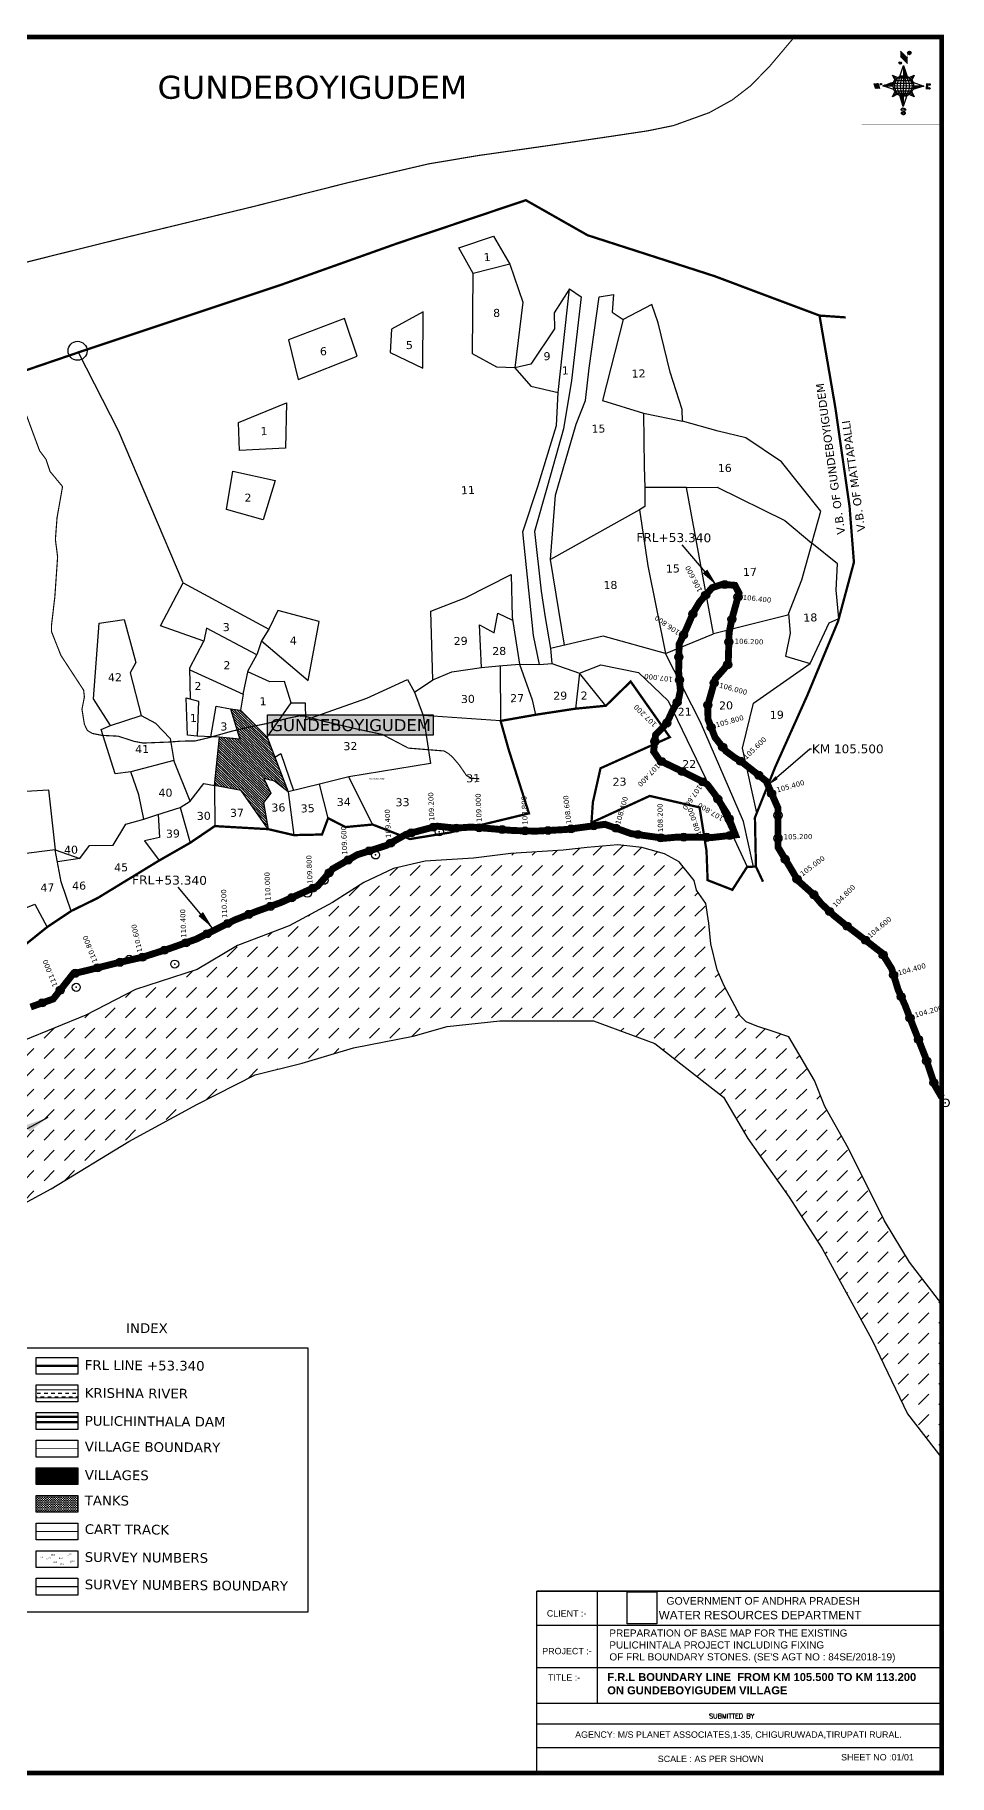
# Model space of a CAD drawing. Header units: inches. Extents: x 363415 to 371541, y 1846413 to 1853974.
# Drawn here: x 367567 to 371541, y 1846413 to 1853974 of the extents above; entities that cross this region are included whole.
import ezdxf
from ezdxf import colors
from ezdxf.entities.mleader import LeaderData, LeaderLine
from ezdxf.math import Vec2, Vec3

# ---------------------------------------------------------------- set-up
doc = ezdxf.new("R2010")
doc.units = ezdxf.units.IN
doc.header["$MEASUREMENT"] = 0
doc.header["$PDMODE"] = 32
doc.header["$PDSIZE"] = 35
for name, color, linetype in [('BND', 6, 'Continuous'), ('bord', 1, 'Continuous'), ('FRL', 3, 'Continuous'), ('points', 161, 'Continuous'), ('ROAD', 1, 'Continuous'), ('ROADS', 50, 'Continuous'), ('SY.AREA', 7, 'Continuous'), ('TABLE', 7, 'Continuous'), ('TEXT', 7, 'Continuous'), ('VILLAGE AREA', 1, 'Continuous')]:
    doc.layers.add(name, color=color, linetype=linetype)
doc.styles.add('I', font='romans.shx', dxfattribs={"width": 0.9, "height": 3})
doc.styles.add('LE', font='arial.ttf', dxfattribs={"height": 3})
doc.styles.get("Standard").update_dxf_attribs({"font": 'verdana.ttf'})
doc.linetypes.add('FENCELINE2', pattern='A,0.25,-0.1,[132,ltypeshp.shx,S=0.1,R=0,X=-0.1,Y=0],-0.1,1', length=1.45)
doc.dimstyles.get("Standard").update_dxf_attribs({"dimtxt": 0.18, "dimasz": 0.18, "dimexe": 0.18, "dimexo": 0.0625, "dimgap": 0.09, "dimtad": 0, "dimtih": 1, "dimtoh": 1, "dimdec": 4, "dimzin": 0, "dimdsep": 46, "dimtxsty": 'Standard', "dimcen": 0.09, "dimadec": 0, "dimazin": 0, "dimtfac": 1, "dimtdec": 4, "dimtofl": 0, "dimtmove": 0, "dimatfit": 3, "dimfxl": 1, "dimtolj": 1, "dimtzin": 0, "dimarcsym": 0})
picture_1 = doc.add_image_def('image1.png', size_in_pixel=(5098, 5519))
pattern_1 = [(267.297113149, (-8720374.938, 50637915.138), (10.5367255337, -0.497431438), [])]
pattern_2 = [(357.297113149, (-8720374.938, 50637915.138), (0.497431438, 10.5367255337), [])]

# ---------------------------------------------------------------- blocks, each defined once
blk = doc.blocks.new('*X23')
at = {"color": 0, "linetype": 'Continuous'}
for p, q in [((6321.6, 240.5), (6322.3, 241.2)), ((6321.6, 240.3), (6322.3, 241)), ((6321.6, 240.1), (6322.3, 240.8)), ((6321.6, 239.9), (6322.4, 240.7)), ((6321.6, 239.8), (6322.4, 240.6)), ((6321.6, 239.6), (6322.5, 240.5)), ((6321.6, 239.4), (6322.5, 240.3)), ((6321.6, 239.2), (6322.6, 240.2)), ((6321.7, 239.1), (6322.6, 240.1)), ((6321.8, 240.8), (6322.4, 241.4)), ((6321.8, 239), (6322.7, 240)), ((6321.8, 239), (6322.8, 239.9)), ((6321.9, 238.9), (6322.9, 239.8)), ((6322, 238.8), (6323, 239.7)), ((6322.1, 241.3), (6322.4, 241.6)), ((6322.1, 238.7), (6323.1, 239.6)), ((6322.2, 238.6), (6323.1, 239.6)), ((6322.3, 238.5), (6323.2, 239.5)), ((6322.4, 238.5), (6323.3, 239.4)), ((6322.5, 238.4), (6323.4, 239.3)), ((6322.7, 238.4), (6323.6, 239.3)), ((6322.8, 238.3), (6323.7, 239.2)), ((6322.9, 238.3), (6323.8, 239.1)), ((6323.1, 238.2), (6323.9, 239.1)), ((6323.2, 238.2), (6324, 239)), ((6323.3, 238.2), (6324.2, 239)), ((6323.5, 238.1), (6324.3, 238.9)), ((6323.7, 238.1), (6324.4, 238.9)), ((6323.8, 238.1), (6324.6, 238.8)), ((6324.1, 238.2), (6324.7, 238.8)), ((6324.3, 238.3), (6324.9, 238.8)), ((6324.6, 238.3), (6325.1, 238.8)), ((6324.8, 238.4), (6325.2, 238.8)), ((6325.1, 238.5), (6325.4, 238.8)), ((6325.4, 238.6), (6325.6, 238.8))]:
    blk.add_line(p, q, dxfattribs=at)
blk = doc.blocks.new('*X22')
at = {"color": 0, "linetype": 'Continuous'}
for p, q in [((6324.4, 240.3), (6324.5, 240.4)), ((6324.6, 240.3), (6324.8, 240.5)), ((6324.7, 240.2), (6325, 240.5)), ((6324.8, 240.2), (6325.2, 240.6)), ((6325, 240.1), (6325.5, 240.6)), ((6325.1, 240.1), (6325.6, 240.6)), ((6325.2, 240), (6325.8, 240.6)), ((6325.3, 240), (6326, 240.6)), ((6325.4, 239.9), (6326.1, 240.6)), ((6325.5, 239.8), (6326.2, 240.5)), ((6325.6, 239.8), (6326.3, 240.5)), ((6325.7, 239.7), (6326.5, 240.4)), ((6325.9, 239.6), (6326.6, 240.3)), ((6326, 239.5), (6326.7, 240.3)), ((6326, 239.4), (6326.8, 240.2)), ((6326.1, 239.3), (6327, 240.2)), ((6326.2, 239.3), (6327.1, 240.1)), ((6326.3, 239.2), (6327.1, 240)), ((6326.4, 239.1), (6327.2, 239.9)), ((6326.5, 239), (6327.3, 239.8)), ((6326.5, 238.9), (6327.4, 239.7)), ((6326.6, 238.8), (6327.5, 239.6)), ((6326.7, 238.7), (6327.5, 239.5)), ((6326.8, 238.6), (6327.6, 239.4)), ((6326.8, 238.5), (6327.7, 239.3)), ((6326.8, 236.5), (6327.4, 237)), ((6326.9, 238.3), (6327.8, 239.2)), ((6326.9, 238.2), (6327.9, 239.1)), ((6326.9, 236.8), (6327.6, 237.4)), ((6327, 238.1), (6327.8, 239)), ((6327, 237.9), (6327.8, 238.8)), ((6327, 237.8), (6327.8, 238.6)), ((6327, 237.6), (6327.8, 238.4)), ((6327, 237.4), (6327.8, 238.2)), ((6327, 237.3), (6327.8, 238)), ((6327, 237.1), (6327.8, 237.9))]:
    blk.add_line(p, q, dxfattribs=at)
blk = doc.blocks.new('H')
at = {"layer": 'bord', "extrusion": (0.000427885, 0.004792, 0.999988)}
h = blk.add_hatch(dxfattribs=at)
h.set_pattern_fill('LINE', color=8, scale=84.387686, angle=-2.7029, style=0)
h.set_pattern_definition(pattern_2)
h.paths.add_polyline_path([(-492, 786, -0.090992), (-448, 775), (-486, 912)])
h = blk.add_hatch(dxfattribs=at)
h.set_pattern_fill('LINE', color=8, scale=84.387686, angle=-92.7029, style=0)
h.set_pattern_definition(pattern_1)
h.paths.add_polyline_path([(-625, 665, -0.090992), (-615, 710), (-751, 671)])
h = blk.add_hatch(dxfattribs=at)
h.set_pattern_fill('LINE', color=8, scale=84.387686, angle=-92.7029, style=0)
h.set_pattern_definition(pattern_1)
h.paths.add_polyline_path([(-246, 647), (-372, 653, -0.090992), (-382, 609)])
h = blk.add_hatch(dxfattribs=at)
h.set_pattern_fill('LINE', color=8, scale=84.387686, angle=-2.7029, style=0)
h.set_pattern_definition(pattern_2)
h.paths.add_polyline_path([(-504, 533, -0.090992), (-549, 543), (-510, 406)])
for p, q in [((-516, 1087, -1217), (-432, 994, -1217)), ((-538, 774, -1216), (-487, 906, -1216)), ((-519, 1020, -1217), (-435, 927, -1216)), ((-487, 906, -1216), (-493, 780, -1216)), ((-487, 906, -1216), (-448, 769, -1216)), ((-865, 701, -1215), (-847, 638, -1215)), ((-847, 700, -1215), (-829, 637, -1215)), ((-829, 699, -1215), (-811, 636, -1215)), ((-829, 699, -1215), (-811, 698, -1215)), ((-811, 698, -1215), (-794, 635, -1215)), ((-752, 665, -1215), (-615, 704, -1215)), ((-752, 665, -1215), (-625, 659, -1215)), ((-619, 614, -1215), (-752, 665, -1215)), ((-627, 794, -1216), (-567, 760, -1216)), ((-627, 794, -1216), (-584, 747, -1215)), ((-599, 731, -1215), (-627, 794, -1216)), ((-421, 753, -1216), (-359, 781, -1216)), ((-359, 781, -1216), (-405, 739, -1216)), ((-359, 781, -1216), (-392, 721, -1215)), ((-379, 693, -1215), (-246, 641, -1215)), ((-373, 647, -1215), (-246, 641, -1215)), ((-213, 669, -1215), (-217, 601, -1215)), ((-197, 600, -1215), (-194, 668, -1215)), ((-639, 526, -1214), (-606, 585, -1215)), ((-639, 526, -1214), (-593, 568, -1215)), ((-577, 553, -1215), (-639, 526, -1214)), ((-511, 400, -1214), (-549, 537, -1214)), ((-460, 533, -1215), (-511, 400, -1214)), ((-505, 527, -1214), (-511, 400, -1214)), ((-371, 513, -1214), (-431, 546, -1215)), ((-371, 513, -1214), (-414, 560, -1215)), ((-399, 576, -1215), (-371, 513, -1214)), ((-246, 641, -1215), (-383, 603, -1215))]:
    blk.add_line(p, q, dxfattribs=at)
at = {"layer": 'bord', "color": 8, "linetype": 'ByBlock', "extrusion": (0.000427885, 0.004792, 0.999988)}
for p, q in [((-373, 647, -1215), (-625, 659, -1215)), ((-375, 679, -1215), (-620, 691, -1215)), ((-386, 711, -1215), (-605, 722, -1215)), ((-411, 744, -1216), (-578, 752, -1216)), ((-493, 780, -1216), (-505, 527, -1214)), ((-378, 616, -1215), (-623, 628, -1215)), ((-392, 585, -1215), (-611, 595, -1215)), ((-420, 555, -1215), (-587, 562, -1215))]:
    blk.add_line(p, q, dxfattribs=at)
at = {"layer": 'bord', "extrusion": (0.000427885, 0.004792, 0.999988), "elevation": -1212}
for points, const_width in [([(-522, 960), (-516, 1093)], 1.61), ([(-434, 933), (-428, 1066)], 1.61), ([(-870, 707), (-846, 706)], 0.642), ([(-829, 643), (-821, 678)], 0.642), ([(-793, 641), (-782, 694)], 0.642), ([(-223, 676), (-174, 673)], 0.706), ([(-829, 643), (-855, 644)], 0.642), ([(-811, 642), (-784, 641)], 0.642), ([(-177, 605), (-226, 607)], 0.706), ([(-195, 645), (-185, 644)], 0.706)]:
    blk.add_lwpolyline(points, dxfattribs=dict(at, const_width=const_width))
for points, const_width in [([(-414, 1073, 1), (-398, 1058, 1)], 22.3), ([(-530, 950, 1), (-520, 939, 1)], 14.8), ([(-776, 697, 1), (-769, 690, 1)], 8.9), ([(-178, 667, 1), (-171, 660, 1)], 9.79), ([(-180, 618, 1), (-173, 611, 1)], 9.79), ([(-525, 322, 1), (-533, 329, 1)], 11.1), ([(-490, 362, 1), (-498, 369, 1)], 11.1)]:
    blk.add_lwpolyline(points, format="xyb", close=True, dxfattribs=dict(at, const_width=const_width))
for points in [[(-537, 317), (-531, 310), (-520, 307), (-505, 307), (-494, 310), (-486, 318), (-487, 326), (-491, 333), (-494, 336), (-503, 341), (-522, 347), (-530, 352), (-534, 355), (-537, 363), (-537, 373), (-530, 381), (-520, 384), (-504, 384), (-493, 380), (-487, 373)], [(-522, 348), (-526, 354), (-528, 361), (-528, 371), (-526, 375), (-521, 381), (-515, 384)], [(-505, 307), (-499, 312), (-497, 319), (-497, 327), (-501, 335), (-509, 343)]]:
    blk.add_lwpolyline(points, dxfattribs=at)
at = {"layer": 'bord', "extrusion": (0.000427885, 0.004792, 0.999988)}
for centre, radius in [((-406, 1065, -1212), 22.3), ((-525, 944, -1212), 14.8), ((-773, 694, -1212), 8.9), ((-498, 659, -1212), 127), ((-174, 663, -1212), 9.79), ((-177, 615, -1212), 9.79), ((-529, 325, -1212), 11.1), ((-494, 365, -1212), 11.1)]:
    blk.add_circle(centre, radius, dxfattribs=at)
at = {"layer": 'bord', "color": 8, "linetype": 'ByBlock', "extrusion": (0.000427885, 0.004792, 0.999988)}
for centre, radius, start, end in [((-482, 658, -1212), 128, 94.9254, 259.6691), ((-437, 656, -1212), 141, 113.2864, 241.308), ((-316, 651, -1212), 222, 142.5892, 212.0053), ((-560, 662, -1212), 141, 293.2864, 61.308), ((-681, 668, -1212), 222, 322.5892, 32.0053), ((-515, 660, -1212), 128, 274.9254, 79.6691)]:
    blk.add_arc(centre, radius, start, end, dxfattribs=at)
at = {"layer": 'bord', "extrusion": (0.000427885, 0.004792, 0.999988)}
for points in [[(-516, 1093, -1212), (-431, 1000, -1212), (-519, 1026, -1212), (-434, 933, -1212)], [(-864, 707, -1212), (-846, 706, -1212), (-846, 644, -1212), (-829, 643, -1212)], [(-829, 705, -1212), (-811, 704, -1212), (-811, 642, -1212), (-793, 641, -1212)], [(-193, 674, -1212), (-197, 606, -1212), (-213, 675, -1212), (-216, 607, -1212)]]:
    blk.add_solid(points, dxfattribs=at)
at = {"layer": 'bord', "extrusion": (0.000427885, 0.004792, 0.999988), "xscale": 7.977342409717546, "yscale": 7.977342408231451, "zscale": 7.977342408476333, "rotation": 138.0840426661453}
for name, p in [('*X22', (38301, -31929, -1212)), ('*X23', (38314, -31951, -1212))]:
    blk.add_blockref(name, p, dxfattribs=at)

msp = doc.modelspace()

# ---------------------------------------------------------------- hatches: boundary and pattern name
h = msp.add_hatch(color=2)
h.dxf.hatch_style = 1
h.paths.add_polyline_path([(368577.8, 1851020.5), (369297.7, 1851020.5), (369297.7, 1850931.6), (368577.8, 1850931.6)])
h = msp.add_hatch()
h.set_pattern_fill('DASH', color=4, scale=500, angle=45)
h.paths.add_polyline_path([(370665.9, 1849178.5), (370845.7, 1848924.6), (370988.3, 1848701.7), (371205.3, 1848305.3), (371360.3, 1847983.3), (371508.5, 1847789.8), (371508.5, 1848459.4), (371367.9, 1848642.4), (371260.3, 1848822.2), (371103.4, 1849135.3), (371000.9, 1849318.3), (370955.1, 1849431.6), (370843.9, 1849621.1), (370772, 1849645), (370704.4, 1849666.8), (370658.6, 1849686.4), (370632.4, 1849712.6), (370562.3, 1849842.3), (370531.8, 1849912), (370505.6, 1850025.2), (370496.9, 1850114.5), (370483.8, 1850199.5), (370442.8, 1850258.8), (370432, 1850300.4), (370367.5, 1850381), (370304.3, 1850415.9), (370204.8, 1850442.8), (370101.3, 1850454.9), (369968.1, 1850442.8), (369863.2, 1850432), (369636.1, 1850417.2), (369473.7, 1850396.9), (369263.9, 1850383.4), (369125.1, 1850352.9), (368996.5, 1850292.1), (368861.2, 1850204.2), (368671.7, 1850102.8), (368448.3, 1850018.3), (368272.4, 1849913.5), (368004.2, 1849827.1), (367788.8, 1849714.8), (367519.3, 1849605.2), (367186.6, 1849449), (366786.7, 1849232), (366520.6, 1849095.8), (366203.8, 1848968.1), (366030.8, 1848868.4), (365841.2, 1848735.4), (365674.2, 1848658.5, 0.073985), (365552.9, 1848480.9), (365495.4, 1848364.8, 0.088812), (365460.7, 1848179.4), (365365.8, 1848042.3), (365228.7, 1847989.9), (365225.5, 1847987), (365023, 1847724), (364867.3, 1847487.2), (365259.8, 1846932.9), (365677, 1847291.3), (365829.1, 1847466.5), (365960.2, 1847707.3), (366255.5, 1848079.9), (366378.2, 1848232.9), (366674.8, 1848424.2), (367051.7, 1848621.7), (367329.8, 1848794.6), (367638.7, 1848961.2), (367975.1, 1849166.3), (368271.7, 1849326.8), (368525, 1849456.4), (368728.9, 1849505.8), (368951.4, 1849573.7), (369210.9, 1849623.1), (369359.2, 1849666.3), (369587.8, 1849691), (369779.4, 1849691), (369995.7, 1849691), (370261.4, 1849592.2), (370560.5, 1849358.1)])
h.paths.add_polyline_path([(365023, 1847724), (365225.5, 1847987), (365128.7, 1847897.9), (364770.3, 1847624.2), (364867.3, 1847487.2)])
h.paths.add_polyline_path([(366444.3, 1848566), (367273.5, 1849006.9), (367215.1, 1849116.7), (366385.9, 1848675.8)], flags=24)
h.paths.add_polyline_path([(366251.6, 1848762.5), (366300.1, 1848763.5), (366299, 1848818), (366250.4, 1848817)], flags=24)
h = msp.add_hatch()
h.set_pattern_fill('DASH', color=4, scale=122.982652)
h.set_pattern_definition([(0, (292372.865, 1470515.732), (15.37283155, 15.37283155), [15.3728315, -15.3728315])])
h.paths.add_polyline_path([(367572.5, 1848087.6), (367572.5, 1848052.7), (367754.5, 1848052.7), (367754.5, 1848087.6)])
h = msp.add_hatch()
h.set_pattern_fill('DASH', color=4, scale=40.994217)
h.set_pattern_definition([(0, (292372.8647, 1470515.7317), (5.12427718, 5.12427718), [5.12427718, -5.12427718])])
h.paths.add_polyline_path([(367572.5, 1847628.4), (367572.5, 1847555.4), (367754.5, 1847555.4), (367754.5, 1847628.4)])
at = {"layer": 'VILLAGE AREA'}
h = msp.add_hatch(dxfattribs=at)
h.set_pattern_fill('ANSI31', color=256, scale=60, angle=91.1904153, style=0)
h.paths.add_polyline_path([(368576.4, 1850923.2), (368461.4, 1851039.8), (368418, 1851045.4), (368457.5, 1850914.3), (368369.6, 1850923), (368348.1, 1850713), (368464.4, 1850691.6), (368581, 1850523.2), (368560.7, 1850639.6), (368592.4, 1850679.2), (368562.9, 1850743.4), (368608.6, 1850731.4), (368668, 1850685.1)])
at = {"layer": 'VILLAGE AREA', "linetype": 'ByBlock'}
h = msp.add_hatch(dxfattribs=at)
h.set_pattern_fill('ANSI31', color=256, scale=36.381087, angle=68.54643)
h.set_pattern_definition([(113.5464313, (234604.815, 1177915.3583), (-4.16898446, -1.816744647), [])])
h.paths.add_polyline_path([(367754.5, 1847675.4), (367754.5, 1847748.4), (367572.5, 1847748.4), (367572.5, 1847675.4)])

# ---------------------------------------------------------------- linework, layer by layer
for points, const_width in [([(363424.9, 1853964.2), (371508.5, 1853964.2), (371508.5, 1846423.1), (363424.9, 1846423.1)], 20), ([(371508.5, 1853964.2), (371160.5, 1853964.2), (371160.5, 1853586), (371508.5, 1853586)], 0.285)]:
    msp.add_lwpolyline(points, close=True, dxfattribs=dict(const_width=const_width))
at = {"color": 2}
msp.add_lwpolyline([(368577.8, 1851020.5), (369297.7, 1851020.5), (369297.7, 1850931.6), (368577.8, 1850931.6)], close=True, dxfattribs=at)
at = {"color": 4}
for points in [[(371508.5, 1848459.4), (371367.9, 1848642.4), (371260.3, 1848822.2), (371103.4, 1849135.3), (371000.9, 1849318.3), (370955.1, 1849431.6), (370843.9, 1849621.1), (370772, 1849645), (370704.4, 1849666.8), (370658.6, 1849686.4), (370632.4, 1849712.6), (370562.3, 1849842.3), (370531.8, 1849912), (370505.6, 1850025.2), (370496.9, 1850114.5), (370483.8, 1850199.5), (370442.8, 1850258.8), (370432, 1850300.4), (370367.5, 1850381), (370304.3, 1850415.9), (370204.8, 1850442.8), (370101.3, 1850454.9), (369968.1, 1850442.8), (369863.2, 1850432), (369636.1, 1850417.2), (369473.7, 1850396.9), (369263.9, 1850383.4), (369125.1, 1850352.9), (368996.5, 1850292.1), (368861.2, 1850204.2), (368671.7, 1850102.8), (368448.3, 1850018.3), (368272.4, 1849913.5), (368004.2, 1849827.1), (367788.8, 1849714.8), (367519.3, 1849605.2)], [(367329.8, 1848794.6), (367638.7, 1848961.2), (367975.1, 1849166.3), (368271.7, 1849326.8), (368525, 1849456.4), (368728.9, 1849505.8), (368951.4, 1849573.7), (369210.9, 1849623.1), (369359.2, 1849666.3), (369587.8, 1849691), (369779.4, 1849691), (369995.7, 1849691), (370261.4, 1849592.2), (370560.5, 1849358.1), (370665.9, 1849178.5), (370845.7, 1848924.6), (370988.3, 1848701.7), (371205.3, 1848305.3), (371360.3, 1847983.3), (371508.5, 1847789.8)]]:
    msp.add_lwpolyline(points, dxfattribs=at)
at = {"color": 0}
for points in [[(367489, 1848269.5), (368753.3, 1848269.5), (368753.3, 1847122.1), (367489, 1847122.1)], [(367572.5, 1848228.3), (367754.5, 1848228.3), (367754.5, 1848155.3), (367572.5, 1848155.3)], [(367572.5, 1848108.3), (367754.5, 1848108.3), (367754.5, 1848035.3), (367572.5, 1848035.3)], [(367572.5, 1847988.3), (367754.5, 1847988.3), (367754.5, 1847915.4), (367572.5, 1847915.4)], [(367572.5, 1847868.3), (367754.5, 1847868.3), (367754.5, 1847795.4), (367572.5, 1847795.4)], [(367572.5, 1847748.4), (367754.5, 1847748.4), (367754.5, 1847675.4), (367572.5, 1847675.4)], [(367572.5, 1847628.4), (367754.5, 1847628.4), (367754.5, 1847555.4), (367572.5, 1847555.4)], [(367572.5, 1847508.4), (367754.5, 1847508.4), (367754.5, 1847435.4), (367572.5, 1847435.4)], [(367572.5, 1847388.4), (367754.5, 1847388.4), (367754.5, 1847315.5), (367572.5, 1847315.5)], [(367572.5, 1847268.4), (367754.5, 1847268.4), (367754.5, 1847195.5), (367572.5, 1847195.5)]]:
    msp.add_lwpolyline(points, close=True, dxfattribs=at)
at = {"color": 4, "const_width": 4.1}
for points in [[(367754.5, 1848087.6), (367572.5, 1848087.6)], [(367754.5, 1848052.7), (367572.5, 1848052.7)]]:
    msp.add_lwpolyline(points, dxfattribs=at)
at = {"color": 0, "linetype": 'FENCELINE2', "ltscale": 80, "const_width": 10.9}
for points in [[(367754.5, 1847970.2), (367572.5, 1847970.2)], [(367754.5, 1847946.5), (367572.5, 1847946.5)]]:
    msp.add_lwpolyline(points, dxfattribs=at)
msp.add_lwpolyline([(369749.3, 1847212.4), (371508.5, 1847212.4), (371508.5, 1846423.1), (369749.3, 1846423.1)], close=True)
at = {"color": 5}
msp.add_circle((367752.9, 1852601.4), 41.4, dxfattribs=at)
for p in [(369325, 1850512, 1), (369048, 1850411, 2), (368824, 1850301, 3), (368752, 1850245, 4), (367978, 1849958, 30), (368175, 1849937, 5), (367747, 1849836, 31)]:
    msp.add_point(p)
at = {"layer": 'BND', "lineweight": 30}
for points, const_width in [([(367422.5, 1849938.5), (367620.4, 1850097.6), (367724.7, 1850167.3), (367840.3, 1850224), (368106.7, 1850386.5), (368241.9, 1850463.7), (368349.1, 1850536.4), (368581, 1850523.2), (368692.2, 1850497.3), (368815, 1850499.9), (368841.7, 1850570.9), (368917, 1850532.2), (369035, 1850543.2), (369197.4, 1850480.2), (369367.9, 1850508), (369714.5, 1850591.7), (369626.1, 1850869.4), (369591.3, 1850993.4), (369747.7, 1851020.8), (369916.3, 1851046.5), (370048.9, 1851059.3), (370156.5, 1851164.6), (370326.7, 1850922.7), (370025.5, 1850787.7), (369992.3, 1850640.1), (369986.2, 1850551.5), (370239.4, 1850667.5), (370455.9, 1850617.7), (370486.2, 1850428.3), (370490.9, 1850301.6), (370598.5, 1850259.6), (370662.8, 1850359.6), (370701, 1850360.4), (370696.6, 1850573.5), (370784.6, 1850792.6), (370925.4, 1851107), (371057.7, 1851425.6), (371126.8, 1851682.5), (371107.8, 1851925.2), (371046.4, 1852352.4), (371016.6, 1852526.7), (370977.3, 1852754.4), (370520.7, 1852925.8), (369969.4, 1853103.4), (369701, 1853255.7), (369145.2, 1853069), (368635.6, 1852887.4), (367756.5, 1852594.4), (367316.7, 1852444.4)], 10), ([(371090.6, 1852746.4), (370977.3, 1852754.4)], 10), ([(370701, 1850360.4), (370731.6, 1850295)], 10), ([(367754.5, 1847831.9), (367572.5, 1847831.9)], 3.64)]:
    msp.add_lwpolyline(points, dxfattribs=dict(at, const_width=const_width))
at = {"layer": 'FRL', "color": 84}
for points, const_width in [([(367548.9, 1849750.4), (367646.9, 1849785.2), (367733.4, 1849894.7), (367804.3, 1849911.9), (367921.9, 1849941.3), (368035.7, 1849967.1), (368152.3, 1850004.4), (368268.8, 1850045.5), (368436.4, 1850128.8), (368528.2, 1850165.1), (368636, 1850204.2), (368795.6, 1850275.7), (368860.8, 1850350.1), (368968.2, 1850411.9), (369095.2, 1850452.5), (369180.9, 1850500.9), (369315.1, 1850536.1), (369395.5, 1850527.6), (369464, 1850532.3), (369644.8, 1850517.3), (369742.9, 1850514.4), (369876.6, 1850521.7), (370045, 1850544.2), (370158.4, 1850503.7), (370301.4, 1850483.5), (370358.7, 1850488.6), (370513.8, 1850487.3), (370611.7, 1850498.3), (370576, 1850589.9), (370522.9, 1850673.5), (370489.5, 1850717.5), (370453, 1850737.7), (370366.1, 1850781), (370284, 1850820.4), (370256.3, 1850860.5), (370264.7, 1850932.5), (370312.8, 1850982.6), (370338.1, 1851037.2), (370363.9, 1851083.5), (370372.7, 1851126.2), (370365.1, 1851205.8), (370367.2, 1851327), (370398, 1851391.7), (370429.3, 1851465.1), (370456, 1851509.9), (370510.7, 1851572.3), (370554.7, 1851586.5), (370609.5, 1851582.6), (370627.6, 1851548.7), (370597.8, 1851441.1), (370584.4, 1851377.1), (370582.7, 1851315), (370580.4, 1851240.2), (370524.2, 1851176.4), (370491.4, 1851060.4), (370492.8, 1851000.5), (370523.4, 1850921), (370570.3, 1850862.3), (370607.5, 1850834.7), (370640.3, 1850814.6), (370745.6, 1850731.7), (370797, 1850614), (370796.7, 1850444.8), (370848.3, 1850359.2), (370883.4, 1850299.8), (370953, 1850238), (370984.6, 1850200), (371036.3, 1850151), (371089.1, 1850108), (371165.3, 1850049.7), (371248, 1849985.6), (371290.8, 1849917), (371318.9, 1849825.6), (371348.9, 1849758.4), (371385, 1849665.2), (371436.8, 1849534.1), (371478, 1849411), (371508.5, 1849357.9)], 30), ([(367754.5, 1848191.8), (367572.5, 1848191.8)], 10.9)]:
    msp.add_lwpolyline(points, dxfattribs=dict(at, const_width=const_width))
at = {"layer": 'FRL', "color": 82}
msp.add_lwpolyline([(371508.5, 1849357.9), (371478, 1849411), (371436.8, 1849534.1), (371385, 1849665.2), (371348.9, 1849758.4), (371318.9, 1849825.6), (371290.8, 1849917), (371248, 1849985.6), (371165.3, 1850049.7), (371089.1, 1850108), (371036.3, 1850151), (370984.6, 1850200), (370953, 1850238), (370883.4, 1850299.8), (370848.3, 1850359.2), (370796.7, 1850444.8), (370797, 1850614), (370745.6, 1850731.7), (370640.3, 1850814.6), (370607.5, 1850834.7), (370570.3, 1850862.3), (370523.4, 1850921), (370492.8, 1851000.5), (370491.4, 1851060.4), (370524.2, 1851176.4), (370580.4, 1851240.2), (370582.7, 1851315), (370584.4, 1851377.1), (370597.8, 1851441.1), (370627.6, 1851548.7), (370609.5, 1851582.6), (370554.7, 1851586.5), (370510.7, 1851572.3), (370456, 1851509.9), (370429.3, 1851465.1), (370398, 1851391.7), (370367.2, 1851327), (370365.1, 1851205.8), (370372.7, 1851126.2), (370363.9, 1851083.5), (370338.1, 1851037.2), (370312.8, 1850982.6), (370264.7, 1850932.5), (370256.3, 1850860.5), (370284, 1850820.4), (370366.1, 1850781), (370453, 1850737.7), (370489.5, 1850717.5), (370522.9, 1850673.5), (370576, 1850589.9), (370611.7, 1850498.3), (370513.8, 1850487.3), (370358.7, 1850488.6), (370301.4, 1850483.5), (370158.4, 1850503.7), (370045, 1850544.2), (369876.6, 1850521.7), (369742.9, 1850514.4), (369644.8, 1850517.3), (369464, 1850532.3), (369395.5, 1850527.6), (369315.1, 1850536.1), (369180.9, 1850500.9), (369095.2, 1850452.5), (368968.2, 1850411.9), (368860.8, 1850350.1), (368795.6, 1850275.7), (368636, 1850204.2), (368528.2, 1850165.1), (368436.4, 1850128.8), (368268.8, 1850045.5), (368152.3, 1850004.4), (368035.7, 1849967.1), (367921.9, 1849941.3), (367804.3, 1849911.9), (367733.4, 1849894.7), (367646.9, 1849785.2), (367548.9, 1849750.4)], dxfattribs=at)
at = {"layer": 'points'}
for p in [(370482.5, 1851540.1), (370565.6, 1851585.7), (370426.3, 1851458), (370622.9, 1851531.8), (370596.6, 1851435.3), (370386, 1851366.5), (370583.3, 1851336.6), (370366.2, 1851270.8), (370578, 1851237.5), (370368.4, 1851171), (370519.2, 1851158.5), (370358.3, 1851073.5), (370492, 1851062.3), (370313.5, 1850984.2), (370506.5, 1850964.9), (370261.3, 1850903.9), (370556.4, 1850879.7), (370290.7, 1850817.1), (370634.3, 1850818.2), (370380.8, 1850773.6), (370469.9, 1850728.3), (370713.4, 1850757.1), (370534.9, 1850654.6), (370769.2, 1850677.6), (370584.5, 1850568.1), (370796.9, 1850583.4), (369202.7, 1850506.7), (369299.5, 1850532), (369398.5, 1850527.8), (369498.2, 1850529.4), (369597.9, 1850521.2), (369697.7, 1850515.7), (369797.6, 1850517.4), (369897.3, 1850524.4), (369996.4, 1850537.7), (370093, 1850527), (370188.7, 1850499.4), (370287.7, 1850485.4), (370387.4, 1850488.3), (370487.4, 1850487.5), (370586.9, 1850495.5), (370796.7, 1850483.4), (369020, 1850428.5), (369113.5, 1850462.8), (368846.5, 1850333.8), (368928.6, 1850389.2), (370828.4, 1850392.2), (368774.8, 1850266.4), (370879.5, 1850306.3), (368591, 1850187.8), (368683.5, 1850225.5), (370952.5, 1850238.5), (368405.5, 1850113.4), (368497.3, 1850152.9), (371020.8, 1850165.7), (371097.5, 1850101.6), (368224.1, 1850029.8), (368315.9, 1850068.9), (371176.9, 1850040.8), (367936.8, 1849944.7), (368034.3, 1849966.8), (368129.6, 1849997.2), (371253.3, 1849977.1), (367742.6, 1849896.9), (367839.7, 1849920.8), (371299.4, 1849889.1), (367677.3, 1849823.7), (371332.6, 1849795), (367598.8, 1849768.2), (371370.6, 1849702.5), (371407.1, 1849609.4), (371442.9, 1849516), (371474.6, 1849421.2), (371523.4, 1849334.2)]:
    msp.add_point(p, dxfattribs=at)
at = {"layer": 'ROAD', "color": 0}
msp.add_lwpolyline([(367754.5, 1847232), (367572.5, 1847232)], dxfattribs=at)
at = {"layer": 'ROADS', "color": 17, "const_width": 5}
msp.add_lwpolyline([(370867.6, 1853964.2), (370760.9, 1853837.7), (370677.1, 1853752.1), (370598.3, 1853691.4), (370498.1, 1853635.9), (370342.9, 1853579.9), (370230.8, 1853557), (370078.4, 1853534.1), (369805.8, 1853493.9), (369494.5, 1853449.7), (369278.5, 1853413.4), (368932.2, 1853332.8), (368516.3, 1853227.9), (367955.1, 1853092), (367664.2, 1853019.8), (367160.6, 1852893.7)], dxfattribs=at)
at = {"layer": 'ROADS', "color": 40, "const_width": 5}
for points in [[(367524.7, 1852337.2), (367587.7, 1852167.2), (367615, 1852131), (367633.2, 1852077.1), (367687.5, 1852011.4), (367663.6, 1851876.2), (367656.4, 1851781.2), (367666.1, 1851706.4), (367654.1, 1851533.6), (367639.8, 1851411), (367639.2, 1851381.9), (367680.7, 1851277.5), (367779, 1851127.1), (367782.5, 1851097.8), (367771.9, 1851044.1), (367782.4, 1850978.9), (367795.5, 1850951.8), (367816.8, 1850939), (367860.5, 1850930.4), (367929.6, 1850927.1), (367998.3, 1850904.6), (368038, 1850897.2), (368150.6, 1850901.6), (368204.7, 1850905.6), (368264.1, 1850906.4), (368321.4, 1850920.1), (368422.5, 1850948.5), (368492.6, 1850965.3), (368574, 1850981.8), (368664.2, 1851004.3), (368716.6, 1851015.3), (368741.5, 1851013.7), (368822.5, 1850991.8), (368963.9, 1850958.8), (369077.2, 1850934.6), (369190.5, 1850875.2), (369346, 1850862.8), (369362.8, 1850852.7), (369381.3, 1850837.5), (369411.3, 1850802.2), (369443.4, 1850755.7), (369464.7, 1850744.4), (369499, 1850742.1)], [(367754.5, 1847471.9), (367572.5, 1847471.9)]]:
    msp.add_lwpolyline(points, dxfattribs=at)
at = {"layer": 'SY.AREA', "linetype": 'ByBlock'}
for points in [[(369653.8, 1852527.5), (369574.6, 1852530.8), (369469.6, 1852587.9), (369472, 1852936.8), (369410.3, 1853049.1), (369560, 1853099.2), (369631.8, 1852977.2), (369472, 1852936.8)], [(369631.8, 1852977.2), (369687.2, 1852812.8), (369653.8, 1852527.5)], [(369759.7, 1851238.6), (369734.9, 1851364.1), (369688.3, 1851815.2), (369753.4, 1852011.7), (369834.6, 1852276.9), (369841.5, 1852420.3), (369891.4, 1852870.9), (369824.3, 1852765.7), (369825.8, 1852696.6), (369722.7, 1852543.8), (369653.8, 1852527.5), (369722.2, 1852447.4), (369841.5, 1852420.3)], [(369891.4, 1852870.9), (369941, 1852836.4), (369899.3, 1852472.1), (369864.7, 1852261.9), (369795.6, 1852015), (369738.1, 1851816.7), (369768.1, 1851557.6), (369784.9, 1851443), (369808.2, 1851307.7)], [(369869.5, 1851322.2), (369808.4, 1851694), (369829.4, 1851974.6), (369919.6, 1852282.5), (369960.6, 1852386), (369976.3, 1852525.2), (370019.1, 1852836.2), (370082.6, 1852845.7), (370076, 1852769.6), (370123.9, 1852737.8), (370034.7, 1852384.8), (370212.6, 1852331), (370381.9, 1852295.5), (370380.8, 1852346.8), (370328.1, 1852508), (370276.3, 1852722.5), (370247.9, 1852802), (370123.9, 1852737.8)], [(368211.6, 1851593.4), (367930.2, 1852253.3), (367756.5, 1852594.4)], [(370212.6, 1852331), (370215.9, 1852098), (370217.8, 1852007.7), (370217.4, 1851925.5), (370195.1, 1851910.7), (369808.4, 1851694)], [(370842.6, 1851460.6), (370849.9, 1851374.3), (370829.4, 1851275.3), (370937, 1851242.6), (371019.6, 1851418.9), (371061.2, 1851438.9), (371049.5, 1851561.2), (371055.3, 1851676.4), (370944.2, 1851765.7), (370982.6, 1851904.2), (370811.6, 1852118.3), (370657.3, 1852223.9), (370537.5, 1852252.1), (370381.9, 1852296.1)], [(370195.1, 1851910.7), (370231.1, 1851667.1), (370308, 1851286.1), (370516.8, 1851372), (370398.6, 1852006.8), (370217.8, 1852007.7)], [(370398.6, 1852006.8), (370532.1, 1852009.6), (370827.1, 1851863.9), (370944.2, 1851765.7), (370898.3, 1851604.6), (370839.8, 1851453.4), (370653.7, 1851406.4), (370516.8, 1851372)], [(369296.3, 1851172.1), (369287.6, 1851470.8), (369437.2, 1851528.3), (369637.8, 1851628.8), (369641.7, 1851443.6), (369673.1, 1851239.3), (369759.7, 1851238.6), (369814, 1851242.3), (369933.6, 1851200.3), (369916.3, 1851046.5)], [(368243.6, 1851088.3), (368241.1, 1851223.3), (368301.4, 1851339.2), (368113.8, 1851406.7), (368211.6, 1851593.4), (368583.9, 1851391.5), (368552.5, 1851341), (368532.1, 1851280.1), (368313.2, 1851396.6), (368301.4, 1851339.2)], [(367895.9, 1850973), (367821.4, 1851089.2), (367847, 1851418.5), (367954.9, 1851433.7), (368006.5, 1851246.6), (367981.4, 1851202.8), (368029.8, 1851016.6)], [(368552.5, 1851341), (368755.5, 1851169.2), (368802.1, 1851425.4), (368623.6, 1851473.6), (368583.9, 1851391.5)], [(369507.8, 1851225.9), (369499, 1851411.1), (369564, 1851375.4), (369579.5, 1851462.2), (369643.6, 1851431.3)], [(370690.9, 1850360.1), (370647.2, 1850557.1), (370460.2, 1850987.9), (370308, 1851286.1), (370037, 1851361.9), (369808.2, 1851307.7), (369814, 1851242.3)], [(368241.2, 1851215.5), (368472.9, 1851110.1), (368494.6, 1851212.2), (368532.1, 1851280.1)], [(368576.4, 1850923.2), (368681.8, 1851072.5), (368651.7, 1851164.8), (368589, 1851163.5), (368493.4, 1851206.7)], [(368681.8, 1851072.5), (368742.4, 1851071.6), (368744, 1850998.1), (369010.5, 1851092.3), (369186.3, 1851173.9), (369217.7, 1851118.3), (369254.5, 1851017.4), (369287, 1850808.3), (368931, 1850751.1), (368804, 1850718.1), (368668, 1850685.1), (368692.2, 1850497.3)], [(369217.7, 1851118.3), (369296.3, 1851172.1), (369379.6, 1851206), (369507.8, 1851225.9), (369584.3, 1851232.5), (369673.1, 1851239.3), (369728.3, 1851084.8), (369743.1, 1851020)], [(369588.8, 1851232.8), (369591.3, 1850993.4), (369254.5, 1851017.4)], [(370048.9, 1851059.3), (369933.6, 1851200.3), (370026.7, 1851236.8), (370190.6, 1851203.2), (370319.3, 1851080), (370542.1, 1850619.1), (370662.8, 1850359.6)], [(370704.6, 1850593.4), (370643.2, 1850875), (370690.9, 1851070.7), (370937, 1851242.6)], [(368472.9, 1851110.1), (368461.4, 1851039.8)], [(368348.1, 1850713), (368369.6, 1850923), (368272.8, 1850927.8), (368229.9, 1850931.1), (368224.3, 1851093.2), (368278.7, 1851079.2), (368272.8, 1850927.8)], [(368331.3, 1850924.9), (368355, 1851057), (368418, 1851045.4), (368457.5, 1850914.3), (368369.6, 1850923)], [(368418, 1851045.4), (368461.4, 1851039.8), (368576.4, 1850923.2), (368668, 1850685.1), (368608.6, 1850731.4), (368562.9, 1850743.4), (368592.4, 1850679.2), (368560.7, 1850639.6), (368581, 1850523.2), (368464.4, 1850691.6), (368348.1, 1850713)], [(368040.7, 1850567.1), (368019.5, 1850672.8), (367984.6, 1850772.1), (367916.6, 1850763.8), (367855.4, 1850955.8), (367895.9, 1850973), (368029.8, 1851016.6), (368091.8, 1850983.9), (368154.5, 1850917.2), (368171.5, 1850820.9), (367984.6, 1850772.1)], [(368199.1, 1850616.7), (368242, 1850644.1), (368171.5, 1850820.9)], [(368609.8, 1850836.6), (368636.2, 1850851.9), (368691.8, 1850690.9)], [(367724.7, 1850167.3), (367682, 1850293.9), (367656, 1850433.5), (367506.5, 1850414.1), (367223.3, 1850412.2), (367152.7, 1850466.5), (367132, 1850543.6), (367246.8, 1850727.7), (367379.9, 1850680.2), (367626.1, 1850693.5), (367656, 1850433.5), (367763.1, 1850395.6), (367665.8, 1850381)], [(368242, 1850644.1), (368301.6, 1850721.6), (368348.1, 1850713), (368349.1, 1850536.4)], [(368841.7, 1850570.9), (368804, 1850718.1)], [(369035, 1850543.2), (368931, 1850751.1)], [(367763.1, 1850395.6), (367804.2, 1850452.3), (367907.7, 1850453.1), (367962.2, 1850545), (368040.7, 1850567.1), (368097.6, 1850586), (368199.1, 1850616.7), (368241.9, 1850463.7)], [(368102.6, 1850587.5), (368109.2, 1850486.9), (368044.1, 1850471.9), (368106.7, 1850386.5)], [(367055.8, 1849970.1), (367318.3, 1850095.2), (367566.8, 1850197), (367620.4, 1850097.6)]]:
    msp.add_lwpolyline(points, dxfattribs=at)
for points in [[(369117.7, 1852695), (369111.1, 1852594.5), (369253.3, 1852525.5), (369254.7, 1852770.9)], [(368710.8, 1852476), (368968.4, 1852578.4), (368912.6, 1852741.9), (368669, 1852649.6)], [(368452.6, 1852290.4), (368660.6, 1852374.6), (368656.7, 1852178.9), (368457.1, 1852168.7)], [(368400.6, 1851912.1), (368427.1, 1852078.3), (368611.7, 1852038.2), (368559.3, 1851867.5)]]:
    msp.add_lwpolyline(points, close=True, dxfattribs=at)
at = {"layer": 'TABLE'}
for p, q in [((371508.5, 1847212.4), (369749.3, 1847212.4)), ((370013.1, 1846724.2), (370013.1, 1847212.4)), ((371508.5, 1847063.9), (369749.3, 1847063.9)), ((371508.5, 1846879.6), (369749.3, 1846879.6)), ((371508.5, 1846724.2), (369749.3, 1846724.2)), ((371508.5, 1846634.5), (369749.3, 1846634.5)), ((371508.5, 1846532.3), (369749.3, 1846532.3))]:
    msp.add_line(p, q, dxfattribs=at)

# ---------------------------------------------------------------- block references
at = {"xscale": 0.3507629639658533, "yscale": 0.3507629639658534, "zscale": 0.3507629639658534, "rotation": 2.579586838452592}
msp.add_blockref('H', (371526.8, 1853530.9, 425.9), dxfattribs=at)

# ---------------------------------------------------------------- texts
at = {"layer": 'points', "color": 1}
for s, rotation, p in [('106.600', 117.55243, (370469.1, 1851560)), ('106.400', 353.88948, (370642.4, 1851520.2)), ('106.800', 145.06131, (370372.8, 1851382.6)), ('106.200', 358.20227, (370608.2, 1851329.4)), ('107.000', 173.16715, (370340.8, 1851183.8)), ('106.000', 344.52901, (370539.2, 1851139)), ('107.200', 135.74987, (370272.1, 1850979.8)), ('105.800', 15.70881, (370529.7, 1850964.7)), ('105.600', 43.71854, (370658.7, 1850824.3)), ('107.400', 226.8818, (370270.1, 1850810.6)), ('105.400', 15.70881, (370793.8, 1850682.6)), ('109.200', 92.3926, (369303.4, 1850559.1)), ('109.000', 92.3926, (369509.1, 1850554.5)), ('108.800', 92.3926, (369708.7, 1850543.2)), ('108.600', 96.43062, (369898.7, 1850547.1)), ('108.400', 73.92261, (370110.5, 1850541.4)), ('107.600', 235.01072, (370451, 1850718.1)), ('109.400', 92.3926, (369114.7, 1850485.6)), ('108.200', 90.91459, (370296.8, 1850510.3)), ('108.000', 108.94543, (370464.3, 1850500.1)), ('107.800', 149.2852, (370563.3, 1850575.5)), ('109.600', 92.3926, (368925, 1850412.8)), ('105.200', 0.4705, (370821.5, 1850479.1)), ('109.800', 92.3926, (368774, 1850286.1)), ('105.000', 37.0646, (370903.4, 1850317.1)), ('110.000', 92.3926, (368591.9, 1850212.7)), ('104.800', 45.11415, (371047.1, 1850180.9)), ('110.200', 92.3926, (368403.3, 1850137.6)), ('110.400', 92.3926, (368225.3, 1850051.9)), ('104.600', 40.42313, (371197.6, 1850047.9)), ('110.800', 111.29404, (367839.7, 1849947.5)), ('110.600', 102.76486, (368034.5, 1849990.1)), ('111.000', 111.29404, (367666, 1849843)), ('104.400', 15.70881, (371321.5, 1849887.1)), ('104.200', 15.70881, (371394.1, 1849704))]:
    msp.add_text(s, height=22, rotation=rotation, dxfattribs=at).set_placement(p)
at = {"layer": 'ROADS', "color": 40}
msp.add_text('Gundeboina Gudem', height=5, dxfattribs=at).set_placement((369021, 1850740))
at = {"layer": 'TABLE'}
for s, height, style, p in [('GOVERNMENT OF ANDHRA PRADESH', 32.641, 'LE', (370311.8, 1847154)), ('CLIENT :-', 27.72, 'LE', (369792.1, 1847102.3)), ('WATER RESOURCES DEPARTMENT', 36.267, 'LE', (370278.6, 1847090.7)), ('PROJECT :-', 27.72, 'LE', (369772.2, 1846938.5)), ('TITLE :-', 27.72, 'LE', (369797.3, 1846824)), ('SUBMITTED BY ', 20.693, 'I', (370497.2, 1846659.5)), ('SCALE : AS PER SHOWN', 27.716, 'LE', (370274.4, 1846470.2)), ('SHEET NO :01/01', 27.716, 'LE', (371071.1, 1846477.2))]:
    msp.add_text(s, height=height, dxfattribs=dict(at, style=style)).set_placement(p)
at = {"layer": 'TABLE', "attachment_point": 1, "style": 'LE'}
for s, insert, char_height, width in [("PREPARATION OF BASE MAP FOR THE EXISTING\\PPULICHINTALA PROJECT INCLUDING FIXING\\POF FRL BOUNDARY STONES. (SE'S AGT NO : 84SE/2018-19)", (370064, 1847046.3), 31.072, 1242.048), ('{\\fArial|b1|i0|c0|p34;\\C1;F.R.L BOUNDARY LINE  FROM KM 105.500 TO KM 113.200 \\PON GUNDEBOYIGUDEM VILLAGE }', (370054.9, 1846856.8), 34.662, 1452.381), ('\\pi190.57;AGENCY: M/S PLANET ASSOCIATES,1-35, CHIGURUWADA,TIRUPATI RURAL.', (369724.6, 1846603.4), 27.716, 1797.745)]:
    msp.add_mtext(s, dxfattribs=dict(at, insert=insert, char_height=char_height, width=width))
at = {"layer": 'TEXT', "color": 5}
for height, p in [(100, (368100.5, 1853696.3)), (51.893, (368590.4, 1850949.2))]:
    msp.add_text('GUNDEBOYIGUDEM', height=height, dxfattribs=at).set_placement(p)
at = {"layer": 'TEXT'}
for s, height, p in [('1', 34.8, (369518, 1852990.7)), ('8', 34.8, (369559.3, 1852748.3)), ('6', 34.8, (368806.4, 1852581.7)), ('5', 34.8, (369180.1, 1852608.8)), ('9', 34.8, (369778.1, 1852560.3)), ('1', 34.8, (369857.6, 1852498.1)), ('12', 34.76, (370160.9, 1852484.7)), ('1', 34.8, (368548.4, 1852234.6)), ('15', 34.76, (369986.4, 1852245.1)), ('16', 34.76, (370535.4, 1852074.1)), ('11', 34.76, (369419.6, 1851978.2)), ('2', 34.8, (368478.6, 1851945.5)), ('15', 34.76, (370310, 1851637.4)), ('17', 34.76, (370644.9, 1851622.6)), ('18', 34.76, (370038.5, 1851565.8)), ('3', 34.8, (368384.2, 1851383.3)), ('18', 34.76, (370907.3, 1851424.7)), ('4', 34.8, (368675.4, 1851324.9)), ('29', 34.76, (369387.8, 1851323.1)), ('2', 34.8, (368387.1, 1851217.7)), ('28', 34.76, (369555.3, 1851279.1)), ('42', 34.76, (367885.2, 1851164.8)), ('2', 34.8, (368261, 1851127.4)), ('1', 34.8, (368544.4, 1851061.2)), ('30', 34.76, (369419, 1851070.9)), ('27', 34.76, (369633.3, 1851074.6)), ('29', 34.76, (369820.4, 1851085)), ('2', 34.8, (369939.7, 1851086)), ('1', 34.8, (368241.1, 1850988.1)), ('21', 34.76, (370361.4, 1851015.5)), ('20', 34.76, (370541.1, 1851042.7)), ('19', 34.76, (370762, 1851002.1)), ('3', 34.8, (368373.8, 1850951.6)), ('41', 34.76, (368003.2, 1850852.9)), ('32', 34.76, (368908.6, 1850866)), ('22', 34.76, (370381, 1850788)), ('31', 34.76, (369442.1, 1850726.4)), ('23', 34.76, (370078.2, 1850711.2)), ('40', 34.76, (368104.8, 1850663.3)), ('34', 34.76, (368879.7, 1850623.5)), ('33', 34.76, (369135.3, 1850622.2)), ('30', 34.76, (368271.2, 1850563)), ('37', 34.76, (368415.5, 1850576.5)), ('36', 34.76, (368595.6, 1850599.2)), ('35', 34.76, (368722.9, 1850595.7)), ('39', 34.76, (368137.2, 1850486)), ('40', 34.76, (367694.3, 1850415.6)), ('45', 34.76, (367912.2, 1850339.2)), ('47', 34.76, (367591.5, 1850251.4)), ('46', 34.76, (367729.4, 1850259.5)), ('25', 7.13, (367590.6, 1847356.1)), ('577', 7.13, (367618, 1847350.1)), ('183', 7.13, (367636.5, 1847366.7)), ('183', 7.13, (367645.3, 1847334.3)), ('854', 7.13, (367671.5, 1847352.5)), ('203', 7.13, (367675.6, 1847328)), ('112', 7.13, (367708.1, 1847368.9)), ('1004', 7.13, (367718.8, 1847338.4))]:
    msp.add_text(s, height=height, rotation=1.20223, dxfattribs=at).set_placement(p)
at = {"layer": 'TEXT', "color": 6}
for s, p in [('V.B. OF GUNDEBOYIGUDEM', (371088.9, 1851806.2)), ('V.B. OF MATTAPALLI', (371176.6, 1851818.4))]:
    msp.add_text(s, height=35, rotation=98.0288, dxfattribs=at).set_placement(p)
at = {"layer": 'TEXT', "color": 5}
for p in [(370181.1, 1851772), (367989.5, 1850283.9)]:
    msp.add_text('FRL+53.340', height=38.49, rotation=359.53811, dxfattribs=at).set_placement(p)
at = {"layer": 'TEXT', "color": 0}
for s, height, p in [('INDEX', 42.03, (367963.8, 1848334.9)), ('FRL LINE +53.340', 42.027, (367784, 1848174.5)), ('KRISHNA RIVER', 42.027, (367784, 1848053.3)), ('PULICHINTHALA DAM', 42.027, (367784, 1847932.1)), ('VILLAGE BOUNDARY', 42.027, (367784, 1847820.2)), ('VILLAGES', 42.03, (367784, 1847696.7)), ('TANKS', 42.03, (367784, 1847586.2)), ('CART TRACK', 42.03, (367784, 1847461.3)), ('SURVEY NUMBERS', 42.027, (367784, 1847340)), ('SURVEY NUMBERS BOUNDARY', 42.027, (367784, 1847221.1))]:
    msp.add_text(s, height=height, rotation=359.53811, dxfattribs=at).set_placement(p)

# ---------------------------------------------------------------- pictures from other files: only their frames are drawn
image = msp.add_image(picture_1, insert=(370142, 1847070.1), size_in_units=(128.6, 139.2))
image.dxf.flags = 7

# ---------------------------------------------------------------- leaders
at = {"color": 5}
for points in [[(370531.2, 1851581.6), (370381, 1851758.5)], [(368339.7, 1850093.5), (368189.4, 1850270.4)]]:
    msp.add_leader(points, dimstyle='Standard', override={"dimasz": 80, "dimgap": 0.09, "dimtad": 0}, dxfattribs=at)
at = {"color": 4}
msp.add_leader([(367624.1, 1849270.5), (367319.1, 1849103.9)], dimstyle='Standard', override={"dimasz": 100}, dxfattribs=at)
at = {"layer": 'TEXT', "color": 5}
ml = msp.add_multileader_mtext('Standard', dxfattribs=at)
ml.set_content('KM 105.500', color=5)
ml.set_leader_properties()
ml.build(insert=Vec2(0, 0))
ml.multileader.update_dxf_attribs({"arrow_head_size": 50})
ctx = ml.context
ctx.base_point, ctx.char_height, ctx.arrow_head_size, ctx.plane_origin = Vec3(370942.5, 1850871.6), 38, 50, Vec3(371564.4, 1850756.2)
notes = []
notes.append((ctx, [(0, (1, 1, 0), (370934.5, 1850871.6), (1, 0), 8, [(0, [(370753.2, 1850714.3)], 0, [])])]))
ctx.mtext.insert, ctx.mtext.flow_direction = Vec3(370944.5, 1850891), 5
for ctx, leaders in notes:
    for number, flags, end, landing, length, lines in leaders:
        leader = LeaderData()
        leader.index, (leader.has_last_leader_line, leader.has_dogleg_vector, leader.attachment_direction) = number, flags
        leader.last_leader_point, leader.dogleg_vector, leader.dogleg_length = Vec3(end), Vec3(landing), length
        for number, points, colour, breaks in lines:
            line = LeaderLine()
            line.index, line.vertices, line.color, line.breaks = number, Vec3.list(points), colors.encode_raw_color(colour), breaks
            leader.lines.append(line)
        ctx.leaders.append(leader)

doc.saveas('drawing.dxf')
